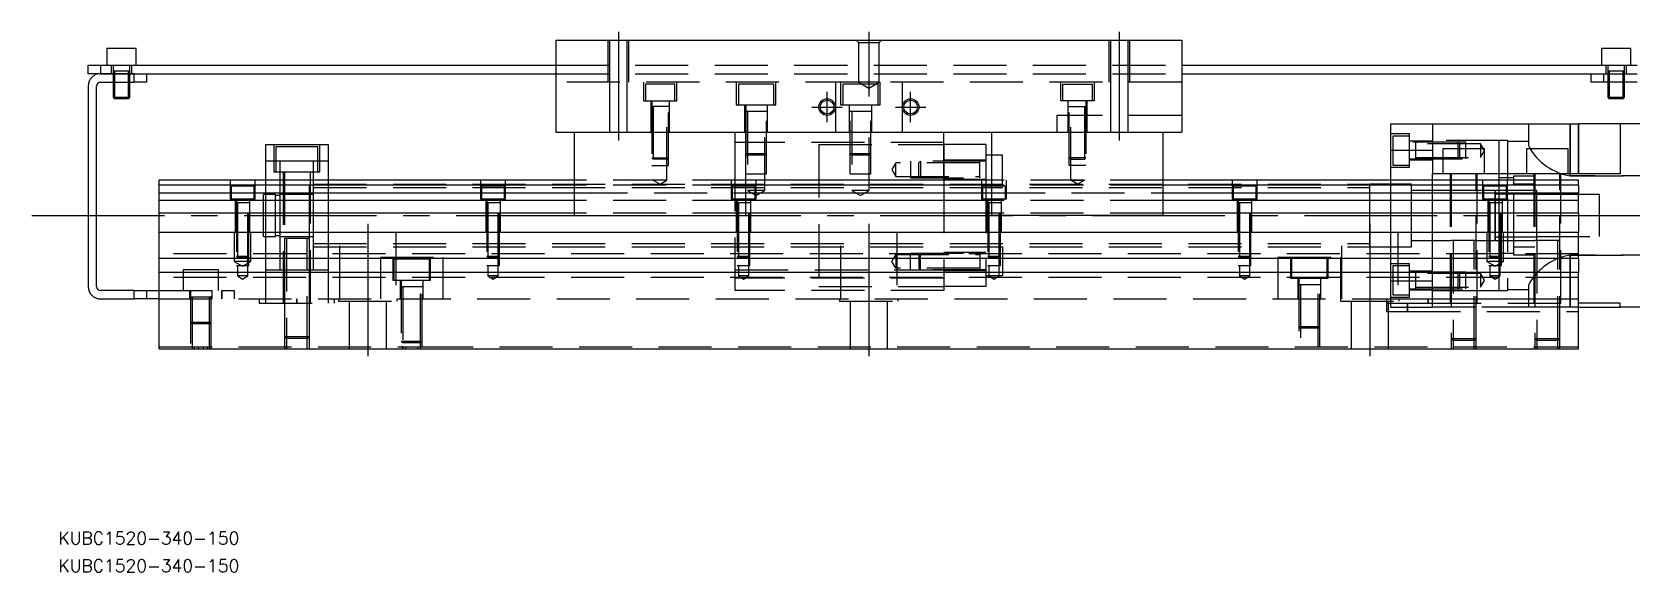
# Model space of a CAD drawing. Extents: x -13 to 561, y -299 to 87.
# Drawn here: x -13.4 to 369.6, y -299.2 to -169.7 of the extents above; entities that cross this region are included whole.
import ezdxf

# ---------------------------------------------------------------- set-up
doc = ezdxf.new("R2010")
doc.units = 0
doc.linetypes.add('CENTER', pattern=[50.8, 31.75, -6.35, 6.35, -6.35])
doc.linetypes.add('DASHED', pattern=[19.05, 12.7, -6.35])
doc.layers.get('0').update_dxf_attribs({"linetype": 'CONTINUOUS'})
doc.layers.add('CENTER', color=1, linetype='CENTER')
doc.styles.get("Standard").update_dxf_attribs({"font": 'txt.shx', "height": 3, "bigfont": 'bigfont.shx'})

# ---------------------------------------------------------------- blocks, each defined once
blk = doc.blocks.new('*U3')
at = {"color": 7, "linetype": 'CONTINUOUS'}
blk.add_text('KUBC1520-340-150', height=3, dxfattribs=at).set_placement((-7.12, -299.19))
blk = doc.blocks.new('*U4')
at = {"color": 7, "linetype": 'CONTINUOUS'}
blk.add_text('KUBC1520-340-150', height=3, dxfattribs=at).set_placement((-7.12, -292.56))

msp = doc.modelspace()

# ---------------------------------------------------------------- linework, layer by layer
at = {"color": 7, "linetype": 'CONTINUOUS'}
for p, q in [((112, -171.72), (112, -193.72)), ((112, -171.72), (262, -171.72)), ((262, -171.72), (262, -193.72)), ((11.5, -173.72), (4.5, -173.72)), ((4.5, -173.72), (4.5, -177.72)), ((11.5, -177.72), (11.5, -173.72)), ((369.5, -173.72), (362.5, -173.72)), ((362.5, -173.72), (362.5, -177.72)), ((369.5, -177.72), (369.5, -173.72)), ((0, -179.72), (0, -177.72)), ((0, -177.72), (3, -177.72)), ((3, -179.72), (0, -179.72)), ((3, -177.72), (3, -179.72)), ((3, -177.72), (112, -177.72)), ((3, -179.72), (11, -179.72)), ((11, -179.72), (3, -179.72)), ((11, -179.72), (112, -179.72)), ((11, -181.72), (11, -179.72)), ((14, -179.72), (14, -181.72)), ((262, -177.72), (371, -177.72)), ((262, -179.72), (363, -179.72)), ((360, -181.72), (360, -179.72)), ((363, -179.72), (363, -181.72)), ((363, -179.72), (371, -179.72)), ((363, -179.72), (371, -179.72)), ((0, -182.72), (0, -230.72)), ((2, -230.72), (2, -182.72)), ((3, -181.72), (11, -181.72)), ((6, -181.72), (6, -185.37)), ((6.35, -181.72), (6.35, -185.72)), ((9.65, -185.72), (9.65, -181.72)), ((10, -185.37), (10, -181.72)), ((14, -181.72), (11, -181.72)), ((363, -181.72), (360, -181.72)), ((371, -181.72), (363, -181.72)), ((364, -181.72), (364, -185.37)), ((364.35, -181.72), (364.35, -185.72)), ((367.65, -185.72), (367.65, -181.72)), ((368, -185.37), (368, -181.72)), ((6, -185.37), (10, -185.37)), ((6, -185.37), (6.35, -185.72)), ((9.65, -185.72), (6.35, -185.72)), ((9.65, -185.72), (10, -185.37)), ((364, -185.37), (368, -185.37)), ((364, -185.37), (364.35, -185.72)), ((367.65, -185.72), (364.35, -185.72)), ((367.65, -185.72), (368, -185.37)), ((112, -193.72), (262, -193.72)), ((116.5, -213.72), (116.5, -193.72)), ((157.5, -213.72), (157.5, -193.72)), ((205, -205.22), (205, -193.72)), ((216.5, -213.72), (216.5, -193.72)), ((257.5, -213.72), (257.5, -193.72)), ((312, -191.72), (322, -191.72)), ((312, -198.067524), (312, -191.72)), ((322, -191.72), (322, -203.72)), ((322, -191.72), (357, -191.72)), ((357, -203.72), (357, -191.72)), ((367, -191.72), (357, -191.72)), ((375, -191.72), (367, -191.72)), ((367, -191.72), (367, -203.72)), ((42.5, -196.72), (42.5, -205.22)), ((42.5, -196.72), (57.5, -196.72)), ((57.5, -196.72), (57.5, -205.22)), ((215, -196.72), (205, -196.72)), ((205, -196.72), (205, -205.22)), ((215, -196.72), (215, -205.22)), ((312, -198.067524), (322, -198.067524)), ((312, -205.22), (312, -198.067524)), ((334.5, -197.72), (324.5, -197.72)), ((324.5, -197.72), (324.5, -203.72)), ((334.5, -203.72), (334.5, -197.72)), ((354.5, -197.72), (344.5, -197.72)), ((344.5, -197.72), (344.5, -203.72)), ((354.5, -203.72), (354.5, -197.72)), ((216.5, -199.22), (215, -199.22)), ((116.5, -205.22), (17, -205.22)), ((17, -245.72), (17, -205.22)), ((116.5, -206.472272), (17, -206.472272)), ((216.5, -205.22), (157.5, -205.22)), ((216.5, -206.472272), (157.5, -206.472272)), ((357, -205.22), (257.5, -205.22)), ((357, -206.472272), (257.5, -206.472272)), ((307, -221.22), (307, -206.22)), ((322, -205.22), (322, -203.72)), ((367, -203.72), (322, -203.72)), ((357, -206.472272), (357, -205.22)), ((357, -206.472272), (357, -208.24668)), ((17, -208.24668), (116.5, -208.24668)), ((116.5, -210.143076), (17, -210.143076)), ((157.5, -208.24668), (216.5, -208.24668)), ((216.5, -210.143076), (157.5, -210.143076)), ((257.5, -208.24668), (357, -208.24668)), ((357, -210.143076), (257.5, -210.143076)), ((337, -209.72), (337, -208.02)), ((338, -208.595), (337, -208.595)), ((337, -210.72), (337, -209.72)), ((339.75, -208.595), (338, -208.595)), ((341.5, -208.595), (339.75, -208.595)), ((346.5, -208.595), (341.5, -208.595)), ((347, -208.595), (346.5, -208.595)), ((357, -210.143076), (357, -208.24668)), ((357, -213.197372), (357, -210.143076)), ((116.5, -213.197372), (17, -213.197372)), ((116.5, -213.72), (157.5, -213.72)), ((216.5, -213.197372), (157.5, -213.197372)), ((257.5, -213.72), (216.5, -213.72)), ((357, -213.197372), (257.5, -213.197372)), ((337, -213.519946), (337, -210.72)), ((337, -219.720006), (337, -213.519946)), ((357, -213.197372), (357, -217.72)), ((17, -217.72), (357, -217.72)), ((357, -224.02), (357, -217.72)), ((337, -218.845), (347, -218.845)), ((357, -224.02), (17, -224.02)), ((357, -224.02), (357, -227.42)), ((357, -227.42), (17, -227.42)), ((357, -245.72), (357, -227.42)), ((11, -231.72), (3, -231.72)), ((11, -233.72), (11, -231.72)), ((11, -231.72), (14, -231.72)), ((14, -231.72), (14, -233.72)), ((14, -231.72), (17, -231.72)), ((3, -233.72), (11, -233.72)), ((14, -233.72), (11, -233.72)), ((17, -233.72), (14, -233.72)), ((367, -234.72), (357, -234.72)), ((357, -235.72), (367, -235.72)), ((367, -235.72), (367, -234.72)), ((390, -235.72), (367, -235.72)), ((17, -245.72), (357, -245.72))]:
    msp.add_line(p, q, dxfattribs=at)
at = {"color": 3, "linetype": 'DASHED'}
for p, q in [((124.500006, -171.72), (124.500006, -181.72)), ((124.9, -171.72), (124.9, -181.72)), ((129.1, -181.72), (129.1, -171.72)), ((129.499994, -181.72), (129.499994, -171.72)), ((184.5, -172.22), (184, -171.72)), ((184.5, -172.22), (184.5, -181.72)), ((184.5, -172.22), (189.5, -172.22)), ((190, -171.72), (189.5, -172.22)), ((189.5, -181.72), (189.5, -172.22)), ((244.500006, -171.72), (244.500006, -181.72)), ((244.9, -171.72), (244.9, -181.72)), ((249.1, -181.72), (249.1, -171.72)), ((249.499994, -181.72), (249.499994, -171.72)), ((5.5, -177.72), (5.5, -179.72)), ((10.000006, -179.12), (5.999994, -179.12)), ((6, -177.72), (6, -181.72)), ((6.35, -179.12), (6.35, -181.72)), ((9.65, -181.72), (9.65, -179.12)), ((10, -181.72), (10, -177.72)), ((10.5, -179.72), (10.5, -177.72)), ((112, -177.72), (262, -177.72)), ((112, -179.72), (262, -179.72)), ((360, -179.72), (363, -179.72)), ((363.5, -177.72), (363.5, -179.72)), ((368.000006, -179.12), (363.999994, -179.12)), ((364, -177.72), (364, -181.72)), ((364.000006, -179.72), (364.000006, -181.72)), ((364.35, -179.12), (364.35, -181.72)), ((367.65, -181.72), (367.65, -179.12)), ((367.999994, -181.72), (367.999994, -179.72)), ((368, -181.72), (368, -177.72)), ((368.5, -179.72), (368.5, -177.72)), ((184.5, -181.72), (112, -181.72)), ((124.9, -181.72), (124.9, -193.72)), ((129.1, -193.72), (129.1, -181.72)), ((133, -181.72), (133, -186.22)), ((140.5, -182.22), (133.5, -182.22)), ((133.5, -182.22), (133.5, -186.22)), ((140.5, -186.22), (140.5, -182.22)), ((141, -186.22), (141, -181.72)), ((155.25, -181.72), (155.25, -187.22)), ((164.25, -182.22), (155.75, -182.22)), ((155.75, -182.22), (155.75, -187.22)), ((164.25, -187.22), (164.25, -182.22)), ((164.75, -187.22), (164.75, -181.72)), ((179, -181.72), (179, -193.72)), ((180.25, -181.72), (180.25, -187.22)), ((189.25, -182.22), (180.75, -182.22)), ((180.75, -182.22), (180.75, -187.22)), ((189.5, -181.72), (184.5, -181.72)), ((184.5, -181.72), (187, -183.163376)), ((187, -183.163376), (189.5, -181.72)), ((189.25, -187.22), (189.25, -182.22)), ((262, -181.72), (189.5, -181.72)), ((189.75, -187.22), (189.75, -181.72)), ((195, -181.72), (195, -193.72)), ((233, -186.22), (233, -181.72)), ((233.5, -182.22), (240.5, -182.22)), ((233.5, -186.22), (233.5, -182.22)), ((240.5, -182.22), (240.5, -186.22)), ((241, -181.72), (241, -186.22)), ((244.9, -181.72), (244.9, -193.72)), ((249.1, -193.72), (249.1, -181.72)), ((133, -186.22), (141, -186.22)), ((134.75, -186.22), (134.75, -193.72)), ((134.999972, -186.22), (135.000006, -201.72)), ((139.25, -187.62), (134.999994, -187.62)), ((135.35, -187.62), (135.35, -205.22)), ((138.65, -205.22), (138.65, -187.62)), ((138.999994, -201.72), (139.000028, -186.22)), ((139.25, -193.72), (139.25, -186.22)), ((155.25, -187.22), (164.75, -187.22)), ((157.25, -187.22), (157.25, -193.72)), ((157.500006, -187.22), (157.500006, -203.72)), ((162.499994, -203.72), (162.499994, -187.22)), ((162.75, -193.72), (162.75, -187.22)), ((180.25, -187.22), (189.75, -187.22)), ((182.25, -187.22), (182.25, -193.72)), ((182.500006, -203.72), (182.500006, -187.22)), ((187.499994, -203.72), (187.499994, -187.22)), ((187.75, -193.72), (187.75, -187.22)), ((241, -186.22), (233, -186.22)), ((234.75, -193.72), (234.75, -186.22)), ((234.75, -187.62), (239.000006, -187.62)), ((235.000006, -201.72), (234.999972, -186.22)), ((235.35, -205.22), (235.35, -187.62)), ((238.65, -187.62), (238.65, -205.22)), ((239.000028, -186.22), (238.999994, -201.72)), ((239.25, -186.22), (239.25, -193.72)), ((162.500006, -188.82), (157.499994, -188.82)), ((157.9, -188.82), (157.9, -207.72)), ((162.1, -207.72), (162.1, -188.82)), ((187.500006, -188.82), (182.499994, -188.82)), ((182.9, -188.82), (182.9, -207.72)), ((187.1, -207.72), (187.1, -188.82)), ((232, -189.72), (232, -193.72)), ((262, -189.72), (232, -189.72)), ((155, -205.22), (155, -193.72)), ((316.5, -194.16365), (312, -194.16365)), ((312.5, -194.66365), (312.5, -198.16365)), ((316.5, -194.66365), (312.5, -194.66365)), ((316.5, -202.16365), (316.5, -194.16365)), ((345, -191.72), (345, -196.688778)), ((355, -204.229874), (355, -191.72)), ((355, -191.72), (355, -203.72)), ((357, -191.72), (357, -203.72)), ((44.5, -196.72), (44.5, -203.22)), ((55, -197.22), (45, -197.22)), ((45, -197.22), (45, -203.22)), ((55, -203.22), (55, -197.22)), ((55.5, -203.22), (55.5, -196.72)), ((205, -196.22), (155, -196.22)), ((157.5, -198.82), (160, -198.82)), ((157.5, -198.82), (157.9, -199.22)), ((160, -198.82), (160.35, -198.82)), ((160.35, -198.82), (162.5, -198.82)), ((162.1, -199.22), (162.5, -198.82)), ((175, -196.72), (175, -230.72)), ((175, -196.72), (205, -196.72)), ((182.5, -198.82), (187.5, -198.82)), ((182.5, -198.82), (182.9, -199.22)), ((187.1, -199.22), (187.5, -198.82)), ((312.5, -198.16365), (312.5, -201.66365)), ((322, -195.91365), (316.5, -195.91365)), ((330, -196.163656), (316.5, -196.163641)), ((317.9, -196.163643), (317.9, -200.163659)), ((333.5, -196.51365), (317.9, -196.51365)), ((338, -195.72), (322, -195.72)), ((328.15, -198.16365), (328.15, -196.16365)), ((328.5, -196.51365), (328.15, -196.16365)), ((328.15, -200.16365), (328.15, -198.16365)), ((328.5, -196.51365), (328.5, -198.16365)), ((328.5, -198.16365), (328.5, -199.81365)), ((330, -200.163646), (330, -196.163656)), ((333.5, -196.51365), (333.5, -199.81365)), ((334.452628, -198.16365), (333.5, -196.51365)), ((333.5, -199.81365), (334.452628, -198.16365)), ((338, -203.72), (338, -195.72)), ((340, -195.72), (338, -195.72)), ((340, -195.72), (340, -205.22)), ((345, -195.97), (340, -195.97)), ((345, -196.688778), (345.034792, -196.9557)), ((345.034792, -196.9557), (345.13642, -197.261226)), ((46, -200.72), (42.5, -200.72)), ((46, -203.22), (46, -200.72)), ((54, -200.72), (46, -200.72)), ((54, -203.22), (54, -200.72)), ((57.5, -200.72), (54, -200.72)), ((135, -199.87), (139, -199.87)), ((135, -199.87), (135.35, -200.22)), ((135.000006, -201.72), (138.999994, -201.72)), ((138.65, -200.22), (135.35, -200.22)), ((138.65, -200.22), (139, -199.87)), ((160, -199.22), (157.9, -199.22)), ((160.35, -199.22), (160, -199.22)), ((162.1, -199.22), (160.35, -199.22)), ((187.1, -199.22), (182.9, -199.22)), ((193.5, -201.07), (192.547372, -202.72)), ((192.547372, -202.72), (193.5, -204.37)), ((193.5, -204.37), (193.5, -201.07)), ((213.6, -201.07), (193.5, -201.07)), ((215, -200.719975), (197, -200.720006)), ((197, -200.720006), (197, -204.719994)), ((199.35, -200.72), (199, -201.07)), ((199, -204.37), (199, -201.07)), ((199.35, -200.72), (199.35, -204.72)), ((215, -200.47), (205, -200.47)), ((213.6, -204.720006), (213.6, -200.719994)), ((219, -199.22), (216.5, -199.22)), ((219, -205.22), (219, -199.22)), ((239, -199.87), (235, -199.87)), ((235.35, -200.22), (235, -199.87)), ((238.999994, -201.72), (235.000006, -201.72)), ((235.35, -200.22), (238.65, -200.22)), ((239, -199.87), (238.65, -200.22)), ((312, -202.16365), (316.5, -202.16365)), ((312.5, -201.66365), (316.5, -201.66365)), ((316.5, -200.163661), (330, -200.163646)), ((316.5, -200.41365), (322, -200.41365)), ((317.9, -199.81365), (333.5, -199.81365)), ((328.15, -200.16365), (328.5, -199.81365)), ((34, -205.22), (34, -209.72)), ((39.75, -206.72), (34.25, -206.72)), ((34.25, -206.72), (34.25, -209.72)), ((39.75, -209.72), (39.75, -206.72)), ((40, -209.72), (40, -205.22)), ((42.5, -205.22), (42.5, -217.72)), ((44.5, -203.22), (55.5, -203.22)), ((46, -213.72), (46, -203.22)), ((46.75, -203.22), (46.75, -234.72)), ((47, -203.22), (47, -219.225)), ((53, -219.225), (53, -203.22)), ((53.25, -234.72), (53.25, -203.22)), ((54, -205.22), (54, -203.22)), ((54, -213.72), (54, -205.22)), ((54, -206.22), (307, -206.22)), ((57.5, -205.22), (57.5, -217.72)), ((94, -205.22), (94, -209.72)), ((99.75, -206.72), (94.25, -206.72)), ((94.25, -206.72), (94.25, -209.72)), ((99.75, -209.72), (99.75, -206.72)), ((100, -209.72), (100, -205.22)), ((157.5, -205.22), (116.5, -205.22)), ((157.5, -206.472272), (116.5, -206.472272)), ((138.65, -205.22), (135.35, -205.22)), ((135.35, -205.22), (137, -206.172628)), ((137, -206.172628), (138.65, -205.22)), ((154, -205.22), (154, -209.72)), ((159.75, -206.72), (154.25, -206.72)), ((154.25, -206.72), (154.25, -209.72)), ((155, -231.72), (155, -205.22)), ((157.500006, -203.72), (162.499994, -203.72)), ((159.75, -209.72), (159.75, -206.72)), ((160, -209.72), (160, -205.22)), ((182.500006, -203.72), (187.499994, -203.72)), ((193.5, -204.37), (213.6, -204.37)), ((197, -204.719994), (215, -204.720025)), ((199, -204.37), (199.35, -204.72)), ((205, -204.97), (215, -204.97)), ((205, -205.22), (205, -230.72)), ((205, -205.22), (205, -231.72)), ((214, -205.22), (214, -209.72)), ((219.75, -206.72), (214.25, -206.72)), ((214.25, -206.72), (214.25, -209.72)), ((215, -205.22), (215, -230.72)), ((215, -206.22), (219, -206.22)), ((257.5, -205.22), (216.5, -205.22)), ((257.5, -206.472272), (216.5, -206.472272)), ((219, -206.22), (219, -205.22)), ((219.75, -209.72), (219.75, -206.72)), ((220, -209.72), (220, -205.22)), ((235.35, -205.22), (238.65, -205.22)), ((237, -206.172628), (235.35, -205.22)), ((238.65, -205.22), (237, -206.172628)), ((274, -205.22), (274, -209.72)), ((279.75, -206.72), (274.25, -206.72)), ((274.25, -206.72), (274.25, -209.72)), ((279.75, -209.72), (279.75, -206.72)), ((280, -209.72), (280, -205.22)), ((317, -206.22), (307, -206.22)), ((312, -217.72), (312, -205.22)), ((317, -213.72), (317, -206.22)), ((322, -217.72), (322, -205.22)), ((326.25, -203.72), (326.25, -234.72)), ((326.500006, -203.72), (326.500006, -245.72)), ((332.499994, -245.72), (332.499994, -203.72)), ((332.75, -234.72), (332.75, -203.72)), ((334, -205.22), (334, -209.72)), ((339.75, -206.72), (334.25, -206.72)), ((334.25, -206.72), (334.25, -209.72)), ((338, -205.22), (338, -203.72)), ((341.5, -204.72), (338, -204.72)), ((338, -206.72), (338, -205.22)), ((338, -209.72), (338, -206.72)), ((339.75, -209.72), (339.75, -206.72)), ((340, -209.72), (340, -205.22)), ((340, -209.72), (340, -205.22)), ((341.5, -204.22), (346.5, -204.22)), ((341.5, -205.22), (341.5, -204.22)), ((341.5, -206.22), (341.5, -205.22)), ((341.5, -221.22), (341.5, -206.22)), ((346.5, -206.22), (341.5, -206.22)), ((346.25, -203.72), (346.25, -234.72)), ((346.500006, -203.72), (346.500006, -245.72)), ((352.499994, -245.72), (352.499994, -203.72)), ((352.75, -234.72), (352.75, -203.72)), ((355, -203.72), (355, -204.229874)), ((355, -204.229874), (380, -204.229874)), ((380, -204.229874), (355, -204.229874)), ((34, -209.72), (40, -209.72)), ((35.25, -209.72), (35.25, -217.72)), ((35.500006, -209.72), (35.500006, -225.72)), ((38.499994, -225.72), (38.499994, -209.72)), ((38.75, -217.72), (38.75, -209.72)), ((42, -213.72), (42, -208.72)), ((42.5, -208.72), (42, -208.72)), ((44.85, -208.72), (42.5, -208.72)), ((44.85, -213.72), (44.85, -208.72)), ((46, -208.92), (44.85, -208.92)), ((54, -208.72), (46, -208.72)), ((54, -206.97), (307, -206.97)), ((94, -209.72), (100, -209.72)), ((95.25, -209.72), (95.25, -217.72)), ((95.500006, -209.72), (95.500006, -225.72)), ((98.499994, -225.72), (98.499994, -209.72)), ((98.75, -217.72), (98.75, -209.72)), ((116.5, -208.24668), (157.5, -208.24668)), ((157.5, -210.143076), (116.5, -210.143076)), ((154, -209.72), (160, -209.72)), ((155.25, -209.72), (155.25, -217.72)), ((155.500006, -209.72), (155.500006, -225.72)), ((162.1, -207.72), (157.9, -207.72)), ((157.9, -207.72), (160, -208.932436)), ((158.499994, -225.72), (158.499994, -209.72)), ((158.75, -217.72), (158.75, -209.72)), ((160, -208.932436), (162.1, -207.72)), ((187.1, -207.72), (182.9, -207.72)), ((182.9, -207.72), (185, -208.932436)), ((185, -208.932436), (187.1, -207.72)), ((214, -209.72), (220, -209.72)), ((215.25, -209.72), (215.25, -217.72)), ((215.500006, -209.72), (215.500006, -225.72)), ((216.5, -208.24668), (257.5, -208.24668)), ((257.5, -210.143076), (216.5, -210.143076)), ((218.499994, -225.72), (218.499994, -209.72)), ((218.75, -217.72), (218.75, -209.72)), ((274, -209.72), (280, -209.72)), ((275.25, -209.72), (275.25, -217.72)), ((275.500006, -209.72), (275.500006, -225.72)), ((278.499994, -225.72), (278.499994, -209.72)), ((278.75, -217.72), (278.75, -209.72)), ((322, -207.72), (317, -207.72)), ((326.5, -207.72), (322, -207.72)), ((332.5, -207.72), (326.5, -207.72)), ((334.25, -207.72), (332.5, -207.72)), ((334, -209.72), (340, -209.72)), ((337, -207.72), (334.25, -207.72)), ((335.25, -209.72), (335.25, -217.72)), ((335.500006, -209.72), (335.500006, -225.72)), ((337, -207.72), (336.995, -207.72)), ((337, -207.72), (337, -207.720836)), ((337.005, -207.72), (337, -207.72)), ((338, -207.72), (337, -207.72)), ((337, -207.720836), (337, -209.719258)), ((337, -209.719258), (337, -210.719914)), ((339.75, -207.72), (338, -207.72)), ((338, -210.719304), (338, -209.72)), ((338.499994, -225.72), (338.499994, -209.72)), ((338.75, -217.72), (338.75, -209.72)), ((341.5, -207.72), (339.75, -207.72)), ((340, -209.72), (340, -231.72)), ((346.5, -207.72), (341.5, -207.72)), ((347, -207.72), (346.5, -207.72)), ((347, -213.72), (347, -207.72)), ((352.5, -208.72), (347, -208.72)), ((357, -208.72), (352.5, -208.72)), ((362, -208.72), (357, -208.72)), ((362, -213.72), (362, -208.72)), ((38.500006, -210.72), (35.499994, -210.72)), ((35.75, -210.72), (35.75, -225.72)), ((38.25, -225.72), (38.25, -210.72)), ((42, -217.72), (42, -213.72)), ((44.85, -218.72), (44.85, -213.72)), ((46, -226.72), (46, -213.72)), ((54, -217.72), (54, -213.72)), ((98.500006, -210.72), (95.499994, -210.72)), ((95.75, -210.72), (95.75, -225.72)), ((98.25, -225.72), (98.25, -210.72)), ((157.5, -213.197372), (116.5, -213.197372)), ((158.500006, -210.72), (155.499994, -210.72)), ((155.75, -210.72), (155.75, -225.72)), ((158.25, -225.72), (158.25, -210.72)), ((218.500006, -210.72), (215.499994, -210.72)), ((215.75, -210.72), (215.75, -225.72)), ((257.5, -213.197372), (216.5, -213.197372)), ((218.25, -225.72), (218.25, -210.72)), ((278.500006, -210.72), (275.499994, -210.72)), ((275.75, -210.72), (275.75, -225.72)), ((278.25, -225.72), (278.25, -210.72)), ((317, -217.72), (317, -213.72)), ((338.500006, -210.72), (335.499994, -210.72)), ((335.75, -210.72), (335.75, -225.72)), ((337, -210.719914), (337, -213.519974)), ((337, -213.519974), (337, -213.920054)), ((337, -213.920054), (337, -219.719164)), ((338, -213.72), (338, -210.719304)), ((338, -225.72), (338, -213.72)), ((338.25, -225.72), (338.25, -210.72)), ((347, -219.72), (347, -213.72)), ((362, -218.72), (362, -213.72)), ((35, -217.72), (35, -224.72)), ((39, -224.72), (39, -217.72)), ((42, -218.72), (42, -217.72)), ((42.5, -217.72), (42.5, -224.02)), ((54, -224.02), (54, -217.72)), ((57.5, -217.72), (57.5, -224.02)), ((60.291796, -233.72), (60.291796, -217.72)), ((73.708204, -217.72), (73.708204, -233.72)), ((180.291796, -233.72), (180.291796, -217.72)), ((193.708204, -217.72), (193.708204, -233.72)), ((300.291796, -233.72), (300.291796, -217.72)), ((312, -224.02), (312, -217.72)), ((313.708204, -217.72), (313.708204, -233.72)), ((317, -221.22), (317, -217.72)), ((322, -224.02), (322, -217.72)), ((335, -217.72), (335, -224.72)), ((339, -224.72), (339, -217.72)), ((42, -218.72), (42.5, -218.72)), ((42.5, -218.72), (44.85, -218.72)), ((44.85, -218.52), (46, -218.52)), ((46, -218.72), (54, -218.72)), ((53.000006, -219.22), (46.999994, -219.22)), ((47, -219.215), (47, -227.42)), ((47.5, -219.22), (47.5, -245.72)), ((52.5, -245.72), (52.5, -219.22)), ((53, -227.42), (53, -219.215)), ((54, -220.47), (307, -220.47)), ((54, -221.22), (307, -221.22)), ((215, -221.22), (219, -221.22)), ((219, -221.22), (219, -222.22)), ((307, -221.22), (317, -221.22)), ((317, -219.72), (322, -219.72)), ((322, -219.72), (326.39999, -219.72)), ((332.500006, -219.72), (326.499994, -219.72)), ((327, -219.72), (327, -245.72)), ((332, -245.72), (332, -219.72)), ((332.60001, -219.72), (337.005, -219.72)), ((336.995, -219.72), (346.39999, -219.72)), ((337, -219.719164), (337, -219.72)), ((337.005, -219.72), (346.5, -219.72)), ((341.5, -221.22), (346.5, -221.22)), ((341.5, -223.22), (341.5, -221.22)), ((352.500006, -219.72), (346.499994, -219.72)), ((347, -218.72), (362, -218.72)), ((347, -219.72), (347, -245.72)), ((352, -245.72), (352, -219.72)), ((357, -222.87), (17, -222.87)), ((39, -224.72), (35, -224.72)), ((35, -224.72), (37, -225.8747)), ((35.5, -223.47), (38.5, -223.47)), ((35.5, -223.47), (35.75, -223.72)), ((35.500006, -225.72), (38.499994, -225.72)), ((38.25, -223.72), (35.75, -223.72)), ((35.75, -225.72), (35.75, -228.22)), ((37, -225.8747), (39, -224.72)), ((38.25, -223.72), (38.5, -223.47)), ((38.25, -228.22), (38.25, -225.72)), ((42.5, -224.02), (42.5, -227.42)), ((54, -226.72), (54, -224.02)), ((57.5, -224.02), (57.5, -227.42)), ((70, -223.72), (85, -223.72)), ((70, -223.72), (70, -224.02)), ((70, -224.02), (70, -233.72)), ((73, -223.72), (73, -229.22)), ((81.75, -224.22), (73.25, -224.22)), ((73.25, -224.22), (73.25, -227.42)), ((81.75, -227.42), (81.75, -224.22)), ((82, -229.22), (82, -223.72)), ((85, -223.72), (85, -224.02)), ((85, -224.02), (85, -233.72)), ((95.5, -223.47), (98.5, -223.47)), ((95.5, -223.47), (95.75, -223.72)), ((95.500006, -225.72), (98.499994, -225.72)), ((98.25, -223.72), (95.75, -223.72)), ((95.75, -225.72), (95.75, -228.22)), ((98.25, -223.72), (98.5, -223.47)), ((98.25, -228.22), (98.25, -225.72)), ((155.5, -223.47), (158.5, -223.47)), ((155.5, -223.47), (155.75, -223.72)), ((155.500006, -225.72), (158.499994, -225.72)), ((158.25, -223.72), (155.75, -223.72)), ((155.75, -225.72), (155.75, -228.22)), ((158.25, -223.72), (158.5, -223.47)), ((158.25, -228.22), (158.25, -225.72)), ((192.547372, -224.72), (193.5, -223.07)), ((193.5, -226.37), (192.547372, -224.72)), ((193.5, -223.07), (193.5, -226.37)), ((193.5, -223.07), (213.6, -223.07)), ((197, -222.720006), (215, -222.719975)), ((197, -226.719994), (197, -222.720006)), ((199, -223.07), (199.35, -222.72)), ((199, -223.07), (199, -226.37)), ((199.35, -226.72), (199.35, -222.72)), ((205, -222.47), (215, -222.47)), ((213.6, -222.719994), (213.6, -226.720006)), ((215.5, -223.47), (218.5, -223.47)), ((215.5, -223.47), (215.75, -223.72)), ((215.500006, -225.72), (218.499994, -225.72)), ((218.25, -223.72), (215.75, -223.72)), ((215.75, -225.72), (215.75, -228.22)), ((218.25, -223.72), (218.5, -223.47)), ((218.25, -228.22), (218.25, -225.72)), ((219, -222.22), (219, -228.22)), ((275.5, -223.47), (278.5, -223.47)), ((275.5, -223.47), (275.75, -223.72)), ((275.500006, -225.72), (278.499994, -225.72)), ((278.25, -223.72), (275.75, -223.72)), ((275.75, -225.72), (275.75, -228.22)), ((278.25, -223.72), (278.5, -223.47)), ((278.25, -228.22), (278.25, -225.72)), ((285, -223.72), (285, -224.02)), ((285, -223.72), (300, -223.72)), ((285, -224.02), (285, -227.42)), ((288, -223.72), (288, -228.72)), ((288.25, -223.72), (288.25, -224.02)), ((288.25, -224.02), (288.25, -227.42)), ((296.75, -224.02), (296.75, -223.72)), ((296.75, -227.42), (296.75, -224.02)), ((297, -228.72), (297, -223.72)), ((300, -223.72), (300, -224.02)), ((300, -224.02), (300, -227.42)), ((312, -227.42), (312, -224.02)), ((316.5, -225.27635), (312, -225.27635)), ((312.5, -225.77635), (312.5, -227.42)), ((316.5, -225.77635), (312.5, -225.77635)), ((316.5, -233.27635), (316.5, -225.27635)), ((322, -227.42), (322, -224.02)), ((339, -224.72), (335, -224.72)), ((335, -224.72), (337, -225.8747)), ((335.5, -223.47), (338.5, -223.47)), ((335.5, -223.47), (335.75, -223.72)), ((335.500006, -225.72), (338.499994, -225.72)), ((338.25, -223.72), (335.75, -223.72)), ((335.75, -225.72), (335.75, -228.22)), ((337, -225.8747), (339, -224.72)), ((338, -222.72), (341.5, -222.72)), ((338, -227.42), (338, -225.72)), ((338.25, -223.72), (338.5, -223.47)), ((338.25, -228.22), (338.25, -225.72)), ((346.5, -223.22), (341.5, -223.22)), ((380, -223.210126), (355, -223.210126)), ((355, -223.210126), (380, -223.210126)), ((355, -235.72), (355, -223.210126)), ((355, -223.210126), (355, -227.42)), ((357, -228.57), (17, -228.57)), ((31.25, -226.72), (22.75, -226.72)), ((22.75, -226.72), (22.75, -231.72)), ((31.25, -231.72), (31.25, -226.72)), ((38.25, -228.22), (35.75, -228.22)), ((35.75, -228.22), (37, -228.941688)), ((37, -228.941688), (38.25, -228.22)), ((42.5, -226.72), (46, -226.72)), ((42.5, -227.42), (42.5, -234.72)), ((46, -226.72), (47, -226.72)), ((47, -226.72), (47.5, -226.72)), ((47, -227.42), (47, -234.72)), ((47.5, -226.72), (52.5, -226.72)), ((52.5, -226.72), (53, -226.72)), ((53, -226.72), (54, -226.72)), ((53, -234.72), (53, -227.42)), ((54, -226.72), (57.5, -226.72)), ((57.5, -227.42), (57.5, -234.72)), ((73, -229.22), (82, -229.22)), ((73.25, -227.42), (73.25, -229.22)), ((74.75, -229.22), (74.75, -233.72)), ((75.000006, -229.22), (75.000006, -245.22)), ((79.999994, -245.22), (79.999994, -229.22)), ((80.25, -233.72), (80.25, -229.22)), ((81.75, -229.22), (81.75, -227.42)), ((98.25, -228.22), (95.75, -228.22)), ((95.75, -228.22), (97, -228.941688)), ((97, -228.941688), (98.25, -228.22)), ((155, -226.72), (205, -226.72)), ((205, -228.728332), (155, -228.728332)), ((158.25, -228.22), (155.75, -228.22)), ((155.75, -228.22), (157, -228.941688)), ((157, -228.941688), (158.25, -228.22)), ((213.6, -226.37), (193.5, -226.37)), ((215, -226.720025), (197, -226.719994)), ((199.35, -226.72), (199, -226.37)), ((215, -226.97), (205, -226.97)), ((219, -228.22), (215, -228.22)), ((218.25, -228.22), (215.75, -228.22)), ((215.75, -228.22), (217, -228.941688)), ((217, -228.941688), (218.25, -228.22)), ((278.25, -228.22), (275.75, -228.22)), ((275.75, -228.22), (277, -228.941688)), ((277, -228.941688), (278.25, -228.22)), ((285, -227.42), (285, -233.72)), ((288, -228.72), (297, -228.72)), ((288.25, -227.42), (288.25, -228.72)), ((289.75, -228.72), (289.75, -233.72)), ((290.000006, -228.72), (290.000006, -245.22)), ((294.999994, -245.22), (294.999994, -228.72)), ((295.25, -233.72), (295.25, -228.72)), ((296.75, -228.72), (296.75, -227.42)), ((300, -227.42), (300, -233.72)), ((312, -229.372476), (312, -227.42)), ((312, -229.372476), (322, -229.372476)), ((312, -233.72), (312, -229.372476)), ((312.5, -227.42), (312.5, -229.27635)), ((312.5, -229.27635), (312.5, -232.77635)), ((322, -227.02635), (316.5, -227.02635)), ((330, -227.276354), (316.5, -227.276339)), ((317.9, -227.276344), (317.9, -231.276354)), ((333.5, -227.62635), (317.9, -227.62635)), ((322, -234.72), (322, -227.42)), ((328.29365, -227.42), (328.15, -227.27635)), ((328.15, -229.27635), (328.15, -227.42)), ((328.15, -231.27635), (328.15, -229.27635)), ((328.5, -227.62635), (328.29365, -227.42)), ((328.5, -227.62635), (328.5, -229.27635)), ((328.5, -229.27635), (328.5, -230.92635)), ((330, -227.42), (330, -227.276354)), ((330, -231.276344), (330, -227.42)), ((333.5, -227.62635), (333.5, -230.92635)), ((334.452628, -229.27635), (333.5, -227.62635)), ((333.5, -230.92635), (334.452628, -229.27635)), ((338.25, -228.22), (335.75, -228.22)), ((335.75, -228.22), (337, -228.941688)), ((337, -228.941688), (338.25, -228.22)), ((338, -231.72), (338, -227.42)), ((355, -227.42), (355, -234.72)), ((17, -231.72), (32, -231.72)), ((24.25, -231.72), (24.25, -233.72)), ((29.500006, -233.32), (24.499994, -233.32)), ((24.499997, -231.72), (24.500006, -245.72)), ((24.9, -233.32), (24.9, -245.72)), ((29.1, -245.72), (29.1, -233.32)), ((29.499994, -245.72), (29.500003, -231.72)), ((29.75, -233.72), (29.75, -231.72)), ((32, -233.72), (32, -231.72)), ((32, -231.72), (35, -231.72)), ((32, -231.72), (32, -233.72)), ((35, -231.72), (35, -233.72)), ((80.000006, -230.82), (74.999994, -230.82)), ((75.4, -230.82), (75.4, -245.22)), ((79.6, -245.22), (79.6, -230.82)), ((205, -231.72), (155, -231.72)), ((175, -230.72), (205, -230.72)), ((215, -230.72), (205, -230.72)), ((295.000006, -230.32), (289.999994, -230.32)), ((290.4, -230.32), (290.4, -245.22)), ((294.6, -245.22), (294.6, -230.32)), ((312, -233.27635), (316.5, -233.27635)), ((312.5, -232.77635), (316.5, -232.77635)), ((316.5, -231.276359), (330, -231.276344)), ((316.5, -231.52635), (322, -231.52635)), ((317.9, -230.92635), (333.5, -230.92635)), ((322, -231.72), (326.5, -231.72)), ((326.5, -231.72), (327, -231.72)), ((327, -231.72), (332, -231.72)), ((328.15, -231.27635), (328.5, -230.92635)), ((332, -231.72), (332.5, -231.72)), ((332.5, -231.72), (338, -231.72)), ((338, -231.72), (340, -231.72)), ((340, -231.47), (345, -231.47)), ((345.005138, -230.6539), (345, -230.751222)), ((345, -230.751222), (345, -235.72)), ((345.04561, -230.441616), (345.005138, -230.6539)), ((345.174588, -230.09071), (345.04561, -230.441616)), ((17, -233.72), (357, -233.72)), ((41, -233.72), (41, -234.72)), ((41, -234.72), (59, -234.72)), ((47, -234.72), (47, -242.72)), ((47.000006, -234.72), (47.000006, -242.720006)), ((50, -233.72), (50, -234.72)), ((50, -234.72), (50, -233.72)), ((52.999994, -242.720006), (52.999994, -234.72)), ((53, -242.72), (53, -234.72)), ((59, -234.72), (59, -233.72)), ((60, -233.72), (60, -234.22)), ((60, -234.22), (74, -234.22)), ((62.5, -234.22), (62.5, -245.72)), ((71.5, -245.72), (71.5, -234.22)), ((74, -234.22), (74, -233.72)), ((180, -233.72), (180, -234.22)), ((180, -234.22), (194, -234.22)), ((182.5, -234.22), (182.5, -245.72)), ((191.5, -245.72), (191.5, -234.22)), ((194, -234.22), (194, -233.72)), ((300, -233.72), (300, -234.22)), ((300, -234.22), (314, -234.22)), ((302.5, -234.22), (302.5, -245.72)), ((311, -233.72), (357, -233.72)), ((311, -233.72), (311, -234.72)), ((311, -234.72), (321, -234.72)), ((311, -234.72), (311, -236.72)), ((311, -236.72), (316, -236.72)), ((311.5, -245.72), (311.5, -234.22)), ((312, -235.72), (312, -233.72)), ((312, -235.72), (322, -235.72)), ((314, -234.22), (314, -233.72)), ((316, -236.72), (316, -234.72)), ((316, -234.72), (316, -235.72)), ((316, -235.72), (316, -236.72)), ((316, -236.72), (357, -236.72)), ((321, -234.72), (321, -233.72)), ((321, -233.72), (321, -234.72)), ((321, -234.72), (357, -234.72)), ((322, -235.72), (322, -234.72)), ((326.5, -235.72), (322, -235.72)), ((327, -235.72), (326.5, -235.72)), ((332, -235.72), (327, -235.72)), ((332.5, -235.72), (332, -235.72)), ((346.5, -235.72), (332.5, -235.72)), ((347, -235.72), (346.5, -235.72)), ((352, -235.72), (347, -235.72)), ((352.5, -235.72), (352, -235.72)), ((357, -235.72), (352.5, -235.72)), ((355, -234.72), (355, -235.72)), ((24.5, -239.32), (29.5, -239.32)), ((24.5, -239.32), (24.9, -239.72)), ((29.1, -239.72), (24.9, -239.72)), ((29.1, -239.72), (29.5, -239.32)), ((290, -240.32), (295, -240.32)), ((290, -240.32), (290.4, -240.72)), ((294.6, -240.72), (290.4, -240.72)), ((294.6, -240.72), (295, -240.32)), ((47, -242.72), (53, -242.72)), ((47, -242.72), (47.5, -243.22)), ((47.000006, -242.720006), (47.000006, -245.72)), ((52.5, -243.22), (47.5, -243.22)), ((52.5, -243.22), (53, -242.72)), ((52.999994, -245.72), (52.999994, -242.720006)), ((75, -243.82), (80, -243.82)), ((75, -243.82), (75.4, -244.22)), ((79.6, -244.22), (75.4, -244.22)), ((79.6, -244.22), (80, -243.82)), ((326.5, -243.22), (332.5, -243.22)), ((326.5, -243.22), (327, -243.72)), ((332, -243.72), (327, -243.72)), ((332, -243.72), (332.5, -243.22)), ((346.5, -243.22), (352.5, -243.22)), ((346.5, -243.22), (347, -243.72)), ((352, -243.72), (347, -243.72)), ((352, -243.72), (352.5, -243.22)), ((17, -245.22), (75.500006, -245.22)), ((25.500008, -245.72), (25.500008, -245.22)), ((26.359688, -245.22), (26.359688, -245.72)), ((27.640312, -245.72), (27.640312, -245.22)), ((28.499992, -245.22), (28.499992, -245.72)), ((75.500006, -245.22), (75.000006, -245.22)), ((75.500006, -245.72), (75.500006, -245.22)), ((75.500006, -245.22), (76.030306, -245.22)), ((76.030306, -245.22), (78.969694, -245.22)), ((76.030306, -245.22), (76.030306, -245.72)), ((78.969694, -245.72), (78.969694, -245.22)), ((78.969694, -245.22), (79.499994, -245.22)), ((79.999994, -245.22), (79.499994, -245.22)), ((79.499994, -245.22), (79.499994, -245.72)), ((79.499994, -245.22), (357, -245.22))]:
    msp.add_line(p, q, dxfattribs=at)
at = {"color": 3, "linetype": 'CONTINUOUS'}
for centre in [(177, -187.72), (197, -187.72)]:
    msp.add_circle(centre, 2, dxfattribs=at)
at = {"color": 7, "linetype": 'CONTINUOUS'}
for centre in [(177, -187.72), (197, -187.72)]:
    msp.add_circle(centre, 1.65, dxfattribs=at)
for centre, radius, start, end in [((3, -182.72), 3, 90, 180), ((3, -182.72), 1, 90, 180), ((3, -230.72), 3, 180, 270), ((3, -230.72), 1, 180, 270)]:
    msp.add_arc(centre, radius, start, end, dxfattribs=at)
at = {"color": 3, "linetype": 'DASHED'}
for centre, radius, start, end in [((357.333832, -190.461627), 13.964648, 209.13802648, 260.37933944), ((357.204832, -236.814198), 13.781584, 99.20596213, 150.79995752)]:
    msp.add_arc(centre, radius, start, end, dxfattribs=at)
at = {"layer": 'CENTER', "color": 1, "linetype": 'CENTER'}
for p, q in [((127, -169.72), (127, -195.72)), ((187, -169.72), (187, -185.163376)), ((247, -169.72), (247, -195.72)), ((177, -191.37), (177, -184.07)), ((197, -191.37), (197, -184.07)), ((173.35, -187.72), (180.65, -187.72)), ((193.35, -187.72), (200.65, -187.72)), ((-13.447893, -213.72), (414.546148, -213.72)), ((67, -215.72), (67, -247.72)), ((187, -215.72), (187, -247.72)), ((307, -215.72), (307, -247.72))]:
    msp.add_line(p, q, dxfattribs=at)

# ---------------------------------------------------------------- block references
at = {"color": 7, "linetype": 'CONTINUOUS'}
for name in ['*U4', '*U3']:
    msp.add_blockref(name, (0, 0), dxfattribs=at)

doc.saveas('drawing.dxf')
